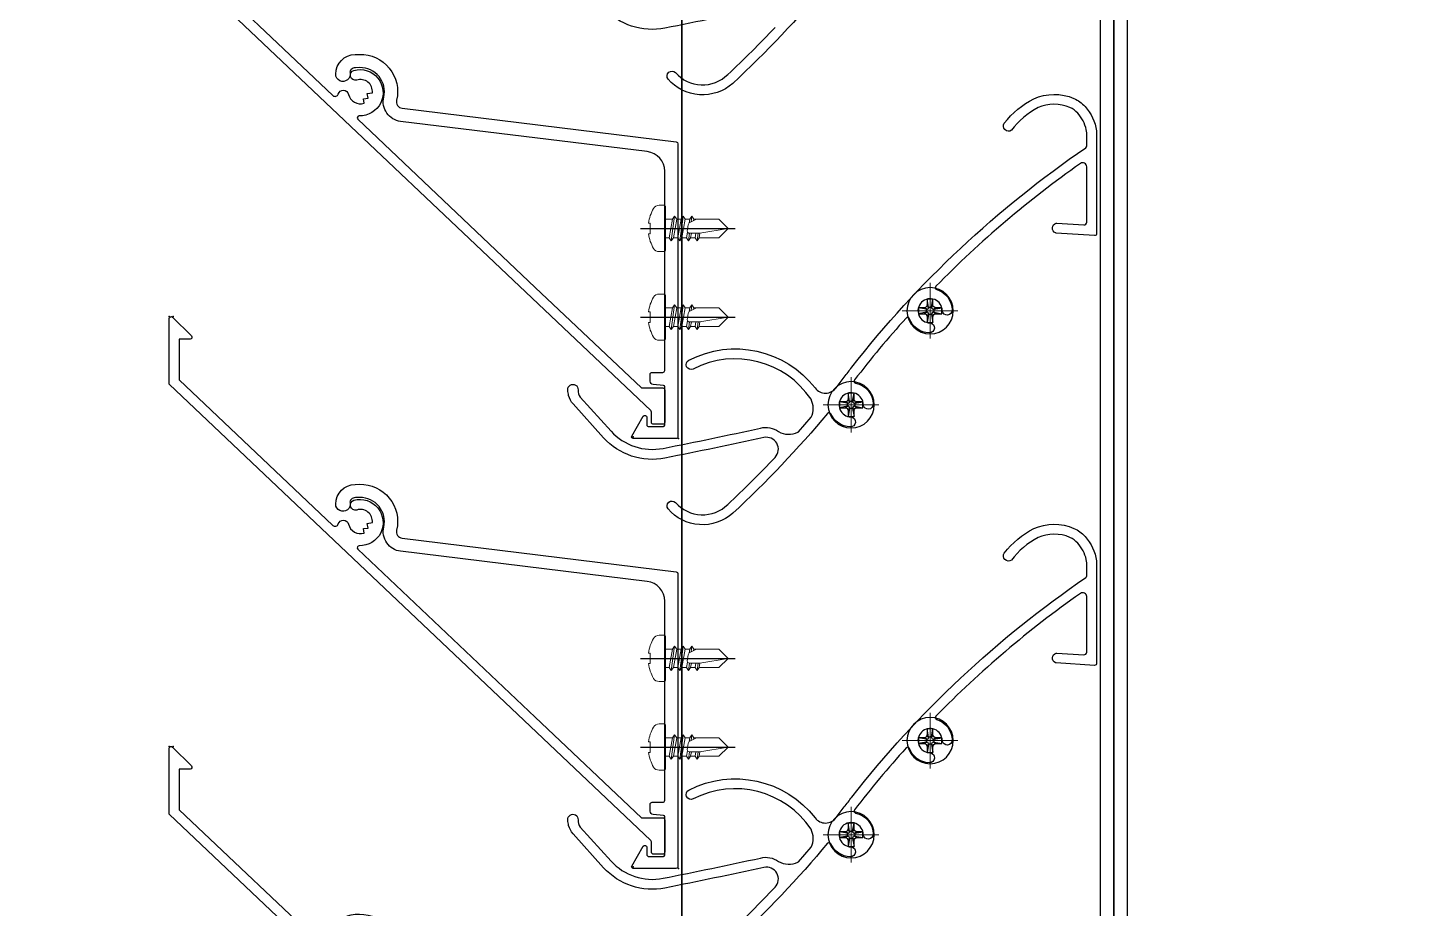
# Model space of a CAD drawing. Header units: millimetres. Extents: x 652937 to 1670132, y 1473552 to 2851037.
# Drawn here: x 708312.2 to 708522.7, y 1525126.2 to 1525259.3 of the extents above; entities that cross this region are included whole.
import ezdxf

# ---------------------------------------------------------------- set-up
doc = ezdxf.new("R2010")
doc.units = ezdxf.units.MM
doc.set_wipeout_variables(frame=1)
doc.linetypes.add('CENTER', pattern=[50.800000000000004, 31.75, -6.35, 6.35, -6.35])
doc.linetypes.add('HIDDEN', pattern=[0.375, 0.25, -0.125])
for name, color, linetype in [('010 - ASPG_ACCESSORIES_MAIN_COLOR_1', 7, 'Continuous'), ('010 - ASPG_EXTR_MAIN_COLOR_2', 7, 'Continuous'), ('010 - ASPG_FRAMING_MAIN_COLOR_2', 7, 'Continuous'), ('010 - ASPG_FRAMING_SUB_COLOR_2', 7, 'Continuous'), ('010 - ASPG_FRAMING_WIPEOUT_', 7, 'Continuous'), ('BOLT & SCREW', 7, 'Continuous'), ('Center Line', 7, 'CENTER')]:
    doc.layers.add(name, color=color, linetype=linetype)
doc.layers.add('010 - ASPG_EXTR_DEF_SUB', color=7, linetype='Continuous', plot=False)
for name, color, linetype, lineweight in [('12-GRID', 7, 'CENTER', 13), ('A-230-M_FLOOR', 7, 'Continuous', 25), ('SCREW', 7, 'Continuous', 5)]:
    doc.layers.add(name, color=color, linetype=linetype, lineweight=lineweight)

# ---------------------------------------------------------------- blocks, each defined once
blk = doc.blocks.new('opening')
at = {"layer": 'A-230-M_FLOOR', "color": 7, "linetype": 'HIDDEN', "ltscale": 30}
blk.add_lwpolyline([(6.959782818565145, 13.7348898552591), (23.21289063012227, 1.69725772831589)], dxfattribs=at)
blk = doc.blocks.new('W-1-PP18-ST_ENT3_REV02_20260413-050421_PP18_ENT3_MAIN_PLAN')
at = {"color": 7, "xscale": 1000, "yscale": 1000, "zscale": 1000, "rotation": 90.00830806532032}
blk.add_blockref('opening', (9903.249421250308, -22408.60476810485), dxfattribs=at)
blk = doc.blocks.new('PZG35-9D5')
at = {"layer": 'Center Line', "color": 7}
blk.add_line((1.4210854715202e-14, 3.733653355866409), (1.4210854715202e-14, -10.53404386090006), dxfattribs=at)
at = {"layer": 'SCREW', "color": 7}
for p, q in [((-1.399999999999963, 2.842170943040401e-14), (-1.399999999999963, -1.090192378864657)), ((1.399999999999991, 0), (1.399999999999991, -0.5901923788647139)), ((-1.850000000000009, -1.399999999999977), (1.850000000000037, -0.8999999999999773)), ((-1.850000000000009, -1.399999999999977), (-1.399999999999963, -1.090192378864685)), ((-1.850000000000009, -1.399999999999977), (-1.399999999999963, -1.709807621135297)), ((-1.399999999999963, -1.090192378864685), (1.399999999999991, -0.5901923788646855)), ((-1.399999999999963, -1.709807621135297), (1.399999999999991, -1.209807621135297)), ((-1.399999999999963, -1.709807621135269), (-1.399999999999963, -2.390192378864697)), ((-1.399999999999963, -2.390192378864697), (1.399999999999991, -1.890192378864697)), ((1.850000000000037, -0.8999999999999773), (1.399999999999991, -0.5901923788646855)), ((1.850000000000037, -0.8999999999999773), (1.399999999999991, -1.209807621135297)), ((1.399999999999991, -1.209807621135269), (1.399999999999991, -1.890192378864725)), ((1.850000000000037, -2.199999999999989), (1.399999999999991, -1.890192378864697)), ((-1.850000000000009, -2.699999999999989), (1.850000000000037, -2.199999999999989)), ((-1.850000000000009, -2.699999999999989), (-1.399999999999963, -2.390192378864697)), ((-1.850000000000009, -2.699999999999989), (-1.399999999999963, -3.009807621135309)), ((-1.850000000000009, -4), (-1.399999999999963, -3.690192378864708)), ((-1.850000000000009, -4), (-0.9911470940920566, -3.883938796498938)), ((-1.850000000000009, -4), (-1.399999999999963, -4.30980762113532)), ((-1.399999999999963, -3.009807621135309), (1.399999999999991, -2.509807621135309)), ((-1.399999999999963, -3.009807621135309), (-1.399999999999963, -3.690192378864708)), ((-1.399999999999963, -3.690192378864708), (-0.8446989986695002, -3.591031485769975)), ((0.5619885887190463, -3.339837273736322), (1.399999999999991, -3.190192378864708)), ((0.7141825614195483, -3.653488843051434), (1.850000000000037, -3.5)), ((0.7141825614195483, -3.932275020881832), (1.399999999999991, -3.80980762113532)), ((1.850000000000037, -2.199999999999989), (1.399999999999991, -2.509807621135309)), ((1.399999999999991, -2.50980762113528), (1.399999999999991, -3.190192378864708)), ((1.850000000000037, -3.5), (1.399999999999991, -3.190192378864708)), ((1.850000000000037, -3.5), (1.399999999999991, -3.80980762113532)), ((1.399999999999991, -3.809807621135349), (1.399999999999991, -4.490192378864691)), ((-1.399999999999963, -4.30980762113532), (-1.184865735341859, -4.271390788160659)), ((-1.399999999999963, -4.309807621135349), (-1.399999999999963, -8.099999999999966)), ((0.7141825614195483, -4.612659778611231), (1.399999999999991, -4.49019237886472)), ((0.7141825614195483, -4.953488843051389), (1.850000000000037, -4.800000000000011)), ((0.7141825614195483, -5.232275020881843), (1.399999999999991, -5.109807621135332)), ((1.850000000000037, -4.800000000000011), (1.399999999999991, -4.49019237886472)), ((1.850000000000037, -4.800000000000011), (1.399999999999991, -5.109807621135332)), ((1.399999999999991, -5.109807621135332), (1.399999999999991, -8.099999999999966)), ((1.4210854715202e-14, -9.5), (-1.399999999999963, -8.099999999999966)), ((1.4210854715202e-14, -9.5), (1.399999999999991, -8.099999999999966))]:
    blk.add_line(p, q, dxfattribs=at)
blk.add_lwpolyline([(1.4210854715202e-14, -9.5), (0.7141825614195483, -5.232275020881843), (0.7141825614195483, -3.600899293750615, 0.4176573264866609), (0.4106596181599826, -3.300919979679151, 0.1081021898226624), (-0.8446989986694433, -3.591031485769975), (-1.399999999999991, -4.701675652739141)], format="xyb", dxfattribs=at)
blk = doc.blocks.new('*U9352')
at = {"layer": 'SCREW', "color": 7}
blk.add_lwpolyline([(3.026373332565058, 1.780836269555209, 0.09905967801670053), (0.7999999999999687, 2.546427498927414), (0.7999999999999687, 2.274284095813357), (-0.800000000000054, 2.274284095813357), (-0.800000000000054, 2.546427498927414, 0.09905967801670058), (-3.026373332565143, 1.780836269555209, 0.2665876613401604), (-3.500000000000043, 0.9556546004010897), (-3.500000000000043, 0.1999999999999886, 0.4142135623730938), (-3.300000000000054, 0), (3.299999999999997, 0, 0.4142135623731049), (3.499999999999986, 0.1999999999999886), (3.499999999999957, 0.9556546004010897, 0.2665876613401604)], format="xyb", close=True, dxfattribs=at)
blk.add_blockref('PZG35-9D5', (-1.4210854715202e-14, 0), dxfattribs=at)
blk = doc.blocks.new('*U9355')
at = {"color": 7}
blk.add_point((0, 0), dxfattribs=at)
at = {"layer": '010 - ASPG_ACCESSORIES_MAIN_COLOR_1', "color": 7}
blk.add_lwpolyline([(-39.69999999902211, -0.5999999995172398, 0.4142135623731156), (-39.99999999883585, -0.8999999995638059), (-39.99999999883585, -7.366962144914214, 0.5773502691897371), (-39.65044321701862, -7.568778847059366), (-36.64260295056738, -5.832201459393036, 0.7673269879794871), (-36.78520590183325, -5.299999999645297), (-37.89999999874271, -5.299999999645297, -0.4142135623735732), (-38.19999999902211, -4.999999999656938), (-38.19999999902211, -2.799999999587089, -0.4142135623730951), (-37.99999999883585, -2.59999999951724), (-32.18326623388566, -2.59999999951724, -0.3888787318530097), (-31.98402729420923, -2.782568851142787), (-31.8474567013327, -4.343577870872468, 0.3888787318530089), (-31.34935935237445, -4.799999999528882), (-30.29999999911524, -4.799999999528882, 0.4142135623732408), (-29.99999999883585, -4.499999999540523), (-29.99999999883585, -2.899999999505599, -0.4142135623731785), (-29.69999999902211, -2.59999999951724), (0.4107479506637901, -2.59999999951724, -0.3789692262628873), (3.38851808081381, -5.235465979035143), (7.952927200356498, -42.5207682372482, 0.4465929586642906), (11.6177961837966, -45.07649022702281, -0.4898018444424612), (16.07846395508386, -48.68238816667036), (16.06490363762714, -49.36225294566866, -0.1824796859550777), (15.80227640201338, -50.01801436272836, -0.2679491924113072), (15.32539491611533, -50.16829426406803, 1.122114645179816), (15.09990952932276, -52.3421093734276, 0.4050039718497206), (18.0645059288945, -49.40213623346681), (18.07806624681689, -48.72227145435209, 0.4898054953707174), (11.15966573380865, -43.12966807454978, -0.4465970485362636), (9.938031048281118, -42.27776159492242), (4.866356541635469, -0.8481197821154633, 0.3641755342157969), (4.570876519894227, -0.5999999995172398)], format="xyb", close=True, dxfattribs=at)
at = {"layer": '010 - ASPG_EXTR_DEF_SUB', "color": 7}
for p in [(-39.99999999883585, -0.4999999995172402), (43.44495566345738, -76.89999999944341), (43.44495566345738, -77.49999999954052)]:
    blk.add_point(p, dxfattribs=at)
at = {"layer": '010 - ASPG_EXTR_MAIN_COLOR_2', "color": 7}
blk.add_lwpolyline([(11.37409105408005, -48.15170148877115), (11.47245816211216, -47.43577758665815), (12.17779493960552, -47.55667202338264), (12.29266474000178, -46.78670596401826, -0.5355375090189683), (14.1918134491425, -49.16870282323253, 0.9915718169393263), (15.66379558271728, -49.57599316951273, 1.157025413028558), (8.792231505503878, -48.77291728999153, -0.6885576205791355), (8.274611146422103, -48.98797988444021), (-17.14292736421339, -22.16859813180672), (-32.34153279638849, -6.131750148785431), (-32.34153279638849, -2.899999981694054, 0.4143115081626392), (-32.64163311407901, -2.59999999951724), (-37.54163311352022, -2.59999999951724, 0.4141156188887998), (-37.84153278893791, -2.899999981635847), (-37.84153278893791, -4.299999988411218, 0.4142135623731781), (-37.54153279098682, -4.599999986478724), (-35.98884801496752, -4.599999986478724, -0.205894629290155), (-35.77110154624097, -4.693635078269653), (33.22969053988345, -77.49999999954052), (43.14495566324331, -77.49999999954052, 0.6681786376628355), (43.35708769806661, -76.98786796536915), (40.5215537941549, -74.1523340573247, 0.6681786381757795), (40.00942175951786, -74.36446609156592), (40.00942175951786, -75.99999999802712), (33.87471885257401, -75.99999999802712), (11.86384030175395, -52.7751643466243, -0.5583539238224016), (12.08261241135187, -51.95244935475676, 0.7662751832817146), (12.03674733010121, -50.39291741001107, -0.4385828234445206), (10.70630855322815, -48.05207626283555)], format="xyb", close=True, dxfattribs=at)
at = {"layer": 'SCREW', "color": 7, "rotation": 180}
for p in [(-21.64901723782532, -2.499999999924694), (-8.237076249206439, -2.499999999924694)]:
    blk.add_blockref('*U9352', p, dxfattribs=at)
blk = doc.blocks.new('*U8772')
at = {"color": 7}
blk.add_wipeout([(1234.0000000029718, 4.000000001237595), (60.00000000297587, 4.000000000000455), (60.00000000297587, 69.30000000000086), (1234.0000000029718, 69.300000001238)], dxfattribs=at).dxf.layer = '010 - ASPG_FRAMING_WIPEOUT_'
at = {"layer": '010 - ASPG_FRAMING_MAIN_COLOR_2', "color": 7}
blk.add_lwpolyline([(1204.000000004136, 69.30000000123734), (90.00000000181171, 69.3), (90.00000000181171, 6), (1204.000000004136, 6.000000001237343)], close=True, dxfattribs=at)
at = {"layer": '010 - ASPG_FRAMING_SUB_COLOR_2', "color": 7}
for points in [[(1234.000000002972, 4.000000001237343), (60.00000000297587, 4), (60.00000000297587, 69.3), (1234.000000002972, 69.30000000123734)], [(60.00000000297587, 2.000000000715772), (60.00000000297587, 4), (1234.000000002972, 4.000000001237343), (1234.000000002972, 2.000000001953115)]]:
    blk.add_lwpolyline(points, close=True, dxfattribs=at)
at = {"color": 7, "xscale": -1, "rotation": 180}
for p in [(942.6146986768581, 69.3), (1007.614698676858, 69.3), (1072.614698676858, 69.3)]:
    blk.add_blockref('*U9355', p, dxfattribs=at)
blk = doc.blocks.new('*U9351')
at = {"layer": '12-GRID', "color": 7, "linetype": 'CENTER'}
for p, q in [((5.684341886080801e-14, -6.200000000000029), (5.684341886080801e-14, 2.200000000000029)), ((-4.199999999999973, -2), (4.200000000000085, -2))]:
    blk.add_line(p, q, dxfattribs=at)
at = {"layer": 'BOLT & SCREW', "color": 7}
for p, q in [((-0.553537628269381, -1.771128018217196), (-1.767499999999847, -1.558125000000442)), ((-0.4577439635652332, -1.771128018217196), (-0.8837500000000146, -1.558125000000442)), ((-0.2288719817826677, -1.446462371730204), (-0.4418749999998197, -0.2325000000002947)), ((-0.2288719817826677, -1.542256036434869), (-0.4418749999998197, -1.116250000000048)), ((0.2288719817822642, -1.446462371730562), (0.4418749999996946, -0.2324999999999764)), ((0.2288719817822642, -1.542256036434869), (0.4418749999996946, -1.116250000000048)), ((0.4577439635647103, -1.771128018217196), (0.8837499999994917, -1.558125000000442)), ((0.5535376282692559, -1.771128018217196), (1.767500000000001, -1.558125000000124)), ((-0.553537628269381, -2.228871981782805), (-1.767500000000483, -2.441875000000354)), ((-0.4577439635652332, -2.228871981782805), (-0.8837500000000146, -2.441875000000354)), ((-0.2288719817826677, -2.457743963565131), (-0.4418749999998197, -2.883750000000271)), ((-0.2288719817821107, -2.553537628269438), (-0.4418749999998197, -3.767500000000023)), ((0.4418749999996946, -2.883750000000271), (0.2288719817829008, -2.457743963565131)), ((0.2288719817829008, -2.553537628269438), (0.4418749999999732, -3.767500000000023)), ((0.4577439635647103, -2.228871981782805), (0.8837500000001283, -2.441874999999877)), ((0.5535376282692559, -2.228871981782805), (1.767500000000001, -2.441874999999877))]:
    blk.add_line(p, q, dxfattribs=at)
for points in [[(-1.767500000000006, -1.558125000000442), (-0.8837500000001342, -1.558125000000442, 0.4142135623730394), (-0.4418749999998197, -1.116250000000048), (-0.4418749999998197, -0.2325000000002947), (0.4418749999996946, -0.2324999999999764), (0.4418749999996946, -1.116250000000048, 0.4142135623731505), (0.8837500000000089, -1.558125000000442), (1.76750000000012, -1.558125000000124), (1.76750000000012, -2.441874999999877), (0.8837500000000089, -2.441874999999877, 0.414213562373095), (0.4418749999996946, -2.883750000000271), (0.4418749999999732, -3.767500000000023), (-0.4418749999998197, -3.767500000000023), (-0.4418749999998197, -2.883750000000271, 0.4142135623730397), (-0.8837500000001342, -2.441875000000354), (-1.767500000000483, -2.441875000000354)], [(0.2288719817829008, -2.457743963565131, -0.414213562373095), (0.4577439635645909, -2.228871981782805), (0.5535376282692559, -2.228871981782805), (0.5535376282692559, -1.771128018217196), (0.4577439635645909, -1.771128018217196, -0.4142135623730951), (0.228871981782105, -1.542256036434869), (0.228871981782105, -1.446462371730562), (-0.2288719817826677, -1.446462371730204), (-0.2288719817826677, -1.542256036434869, -0.4142135623730951), (-0.4577439635649944, -1.771128018217196), (-0.553537628269381, -1.771128018217196), (-0.553537628269381, -2.228871981782805), (-0.4577439635649944, -2.228871981782805, -0.4142135623730951), (-0.2288719817826677, -2.457743963565131), (-0.2288719817822698, -2.553537628269438), (0.2288719817829008, -2.553537628269438)]]:
    blk.add_lwpolyline(points, format="xyb", close=True, dxfattribs=at)
blk.add_circle((5.684341886080801e-14, -2), 3.5, dxfattribs=at)
blk = doc.blocks.new('*U8773')
at = {"layer": '010 - ASPG_EXTR_DEF_SUB', "color": 7}
for p in [(845, -1.627569190532085e-10), (910, -1.752766820573015e-10)]:
    blk.add_point(p, dxfattribs=at)
at = {"layer": '010 - ASPG_EXTR_MAIN_COLOR_2', "color": 7}
for points in [[(834.803354519885, 14.2947661746994, -0.01499848524836865), (841.9205648060888, 21.45455419174418, -0.7383485292466446), (844.917139344383, 19.76412730298493, 0.004917316774645771), (841.8066999851726, 4.803864106256739, 0.2636109069979271), (844.8802099335007, -4.460317215171884), (849.9957336951047, -9.084236265031862, 0.1258843890439943), (851.2677612504922, -9.753782964357882, 0.04427494949630078), (852.0895440597087, -9.866966023156195, 1.107654826573523), (852.1254592109472, -8.331805701704937, -0.2155958426847688), (851.0232266592793, -7.99102541704174), (845.8860520706512, -3.347536196396462, -0.2636109069978752), (843.2782254475169, 4.512981288437956, -0.004854851929905817), (846.34138361644, 19.25507699984614, 0.2339601468136614), (845.8154424866661, 21.9548734380633, -0.2408104543272742), (845.7103134100325, 24.90310810670512, -0.1041570884704408), (845.7846048693173, 25.00194829802517), (847.99301963998, 26.93374890846921, -0.2290212912668875), (850.7006792640314, 26.88725557010643, -0.3817208427142056), (855.2736195935868, 9.069098417426218, 0.9773819303748196), (856.6203112956136, 8.407760736253337, 0.3611050424324235), (852.4081621826626, 27.50327562541956, -0.4961260631527202), (852.4429225292988, 30.68812541728862, 0.003188108562510474), (854.0558096300811, 31.90200527403526, -0.00282652430436861), (855.561955856625, 33.06505110447783, 0.07704788012868193), (888.7415275620297, 68.43644483813573, -0.2476739044870795), (888.9891886156984, 68.56714037125953), (890.9840893819928, 68.56714037125953, -0.04413111325910057), (891.4728248161264, 68.50458020217506, -0.1258462906385483), (893.9636769010685, 67.2064223818716, -0.09885145914925667), (894.8173400671221, 66.03380806524096, -0.2058282691334744), (894.7936664214358, 61.20460651105991, -0.1151163694662807), (891.3683241284452, 57.18072180561744, 0.822373071447778), (892.4550462905318, 56.10392398621211, 0.109184526549196), (896.1486009340733, 60.55948756875027, 0.2083234795678962), (896.1894268463366, 66.64026457491586, 0.1005277992320483), (894.9723091390915, 68.31671042165276, 0.1451157280627245), (891.2923091310076, 70.06714037131773), (875.7587749278173, 70.06714037131773, 0.4336592857269459), (875.4594267569482, 69.74737493497109), (875.8413778650574, 63.96271307488227, 0.0820690263538202), (875.8636512933299, 63.86745857017836, 0.7206537881255028), (877.3290865048766, 63.97254170024557, 0.07922428198988747), (877.3377835312858, 64.0666167051068), (877.0687732263468, 68.14078645618888, -0.4336592857264138), (877.4679041211493, 68.56714037125953), (885.8611929877661, 68.56714037131773, -0.6073848710044985), (886.3521102210507, 67.62217621308541, -0.04582868044492008), (867.7838222887367, 45.76076047350675, -0.5604921351226578), (867.2875053561293, 45.88571992116071, 0.3178599151680848), (864.2119114198722, 48.23749049509665, 0.9532878111822051), (864.0820726789534, 46.71593409550864, -2.423003988231831), (862.2580695222132, 44.89173717530234, 0.9523147976297285), (860.7363446820527, 44.76348824829351, 0.3008214087947553), (862.8898747372441, 41.7552902542639, -0.5604921351218277), (862.9835184067488, 41.25212405489314, -0.01942473842078824), (853.6239250916988, 33.46052617039554, -0.5525007933269362), (853.1474985848181, 33.63667257969523, 0.3444609008774969), (849.9894988052547, 36.29767865979834, 0.9520149233436535), (849.8615776561201, 34.77593409550632, -2.42318646531747), (848.0375749985687, 32.95193143760575, 0.9520149233867892), (846.5158304339275, 32.82401028876215, 0.2853998218446234), (848.4930240777321, 29.8885144826027, -0.5533776808031501), (848.5629085102119, 29.38496566239068, 0.03067395406819984), (833.4630128806457, 15.05729964539664, 0.4171002255848137)], [(978.5629085102119, 29.38496566236564, 0.03067395406819984), (963.4630128806457, 15.0572996453716, 0.4171002255848137), (964.114368729759, 5.272964204997621, 0.9355530918984264), (965.0966641549021, 6.406584819532796, -0.4344100119147308), (964.803354519885, 14.29476617467436, -0.01499848524836865), (971.9205648060888, 21.45455419171914, -0.7383485292466446)], [(974.917139344383, 19.76412730295989, 0.004917316774645771), (971.8066999851726, 4.8038641062317, 0.2636109069979271), (974.8802099335007, -4.460317215196923)]]:
    blk.add_lwpolyline(points, format="xyb", dxfattribs=at)
blk.add_lwpolyline([(940.7587749278173, 70.06714037130521, 0.4336592857269459), (940.4594267569482, 69.74737493495857), (940.8413778650574, 63.96271307486975, 0.0820690263538202), (940.8636512933299, 63.86745857016584, 0.7206537881255028), (942.3290865048766, 63.97254170023305, 0.07922428198988747), (942.3377835312858, 64.06661670509428), (942.0687732263468, 68.14078645617636, -0.4336592857264138), (942.4679041211493, 68.567140371247), (950.8611929877661, 68.56714037130521, -0.6073848710044985), (951.3521102210507, 67.62217621307289, -0.04582868044492008), (932.7838222887367, 45.76076047349423, -0.5604921351226578), (932.2875053561293, 45.88571992114819, 0.3178599151680848), (929.2119114198722, 48.23749049508413, 0.9532878111822051), (929.0820726789534, 46.71593409549612, -2.423003988231831), (927.2580695222132, 44.89173717528982, 0.9523147976297285), (925.7363446820527, 44.76348824828099, 0.3008214087947553), (927.8898747372441, 41.75529025425138, -0.5604921351218277), (927.9835184067488, 41.25212405488062, -0.01942473842078824), (918.6239250916988, 33.46052617038302, -0.5525007933269362), (918.1474985848181, 33.63667257968271, 0.3444609008774969), (914.9894988052547, 36.29767865978582, 0.9520149233436535), (914.8615776561201, 34.7759340954938, -2.42318646531747), (913.0375749985687, 32.95193143759323, 0.9520149233867892), (911.5158304339275, 32.82401028874963, 0.2853998218446234), (913.4930240777321, 29.88851448259018, -0.5533776808031501), (913.5629085102119, 29.38496566237816, 0.03067395406819984), (898.4630128806457, 15.05729964538412, 0.4171002255848137), (899.114368729759, 5.27296420501014, 0.9355530918984264), (900.0966641549021, 6.406584819545316, -0.4344100119147308), (899.803354519885, 14.29476617468688, -0.01499848524836865), (906.9205648060888, 21.45455419173166, -0.7383485292466446), (909.917139344383, 19.76412730297241, 0.004917316774645771), (906.8066999851726, 4.80386410624422, 0.2636109069979271), (909.8802099335007, -4.460317215184403), (914.9957336951047, -9.084236265044382, 0.1258843890439943), (916.2677612504922, -9.753782964370401, 0.04427494949630078), (917.0895440597087, -9.866966023168715, 1.107654826573523), (917.1254592109472, -8.331805701717457, -0.2155958426847688), (916.0232266592793, -7.99102541705426), (910.8860520706512, -3.347536196408981, -0.2636109069978752), (908.2782254475169, 4.512981288425436, -0.004854851929905817), (911.34138361644, 19.25507699983362, 0.2339601468136614), (910.8154424866661, 21.95487343805078, -0.2408104543272742), (910.7103134100325, 24.9031081066926, -0.1041570884704408), (910.7846048693173, 25.00194829801265), (912.99301963998, 26.93374890845669, -0.2290212912668875), (915.7006792640314, 26.88725557009391, -0.3817208427142056), (920.2736195935868, 9.069098417413699, 0.9773819303748196), (921.6203112956136, 8.407760736240817, 0.3611050424324235), (917.4081621826626, 27.50327562540704, -0.4961260631527202), (917.4429225292988, 30.6881254172761, 0.003188108562510474), (919.0558096300811, 31.90200527402274, -0.00282652430436861), (920.561955856625, 33.06505110446531, 0.07704788012868193), (953.7415275620297, 68.43644483812321, -0.2476739044870795), (953.9891886156984, 68.567140371247), (955.9840893819928, 68.567140371247, -0.04413111325910057), (956.4728248161264, 68.50458020216254, -0.1258462906385483), (958.9636769010685, 67.20642238185908, -0.09885145914925667), (959.8173400671221, 66.03380806522844, -0.2058282691334744), (959.7936664214358, 61.20460651104739, -0.1151163694662807), (956.3683241284452, 57.18072180560492, 0.822373071447778), (957.4550462905318, 56.10392398619959, 0.109184526549196), (961.1486009340733, 60.55948756873775, 0.2083234795678962), (961.1894268463366, 66.64026457490334, 0.1005277992320483), (959.9723091390915, 68.31671042164024, 0.1451157280627245), (956.2923091310076, 70.06714037130521)], format="xyb", close=True, dxfattribs=at)
at = {"color": 7, "rotation": 179.999999999989}
for p in [(864.0868637450039, 42.88714037126651), (929.0868637450039, 42.88714037125399), (849.8663687226363, 30.94714037126418), (914.8663687226363, 30.94714037125166)]:
    blk.add_blockref('*U9351', p, dxfattribs=at)
blk = doc.blocks.new('W-1-PP18-ST_ENT3_REV02_20260413-054934_PP18_ENT3_ASPG_MAIN_PL')
at = {"color": 7, "rotation": 90}
blk.add_blockref('*U8772', (8152.999999998603, -448), dxfattribs=at)
at = {"color": 7, "xscale": -1, "rotation": 270}
blk.add_blockref('*U8773', (8076.333037853707, -325.1522634674329), dxfattribs=at)

msp = doc.modelspace()

# ---------------------------------------------------------------- block references
at = {"color": 7}
msp.add_blockref('W-1-PP18-ST_ENT3_REV02_20260413-050421_PP18_ENT3_MAIN_PLAN', (700327.4221813822, 1524612.622296095), dxfattribs=at)

# ---------------------------------------------------------------- next in the draw order: block references
msp.add_blockref('W-1-PP18-ST_ENT3_REV02_20260413-054934_PP18_ENT3_ASPG_MAIN_PL', (700327.4221813822, 1524612.622296095), dxfattribs=at)

doc.saveas('drawing.dxf')
